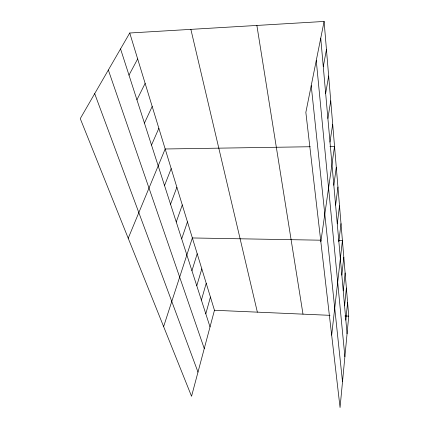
<?xml version="1.0" encoding="UTF-8"?>
<svg xmlns="http://www.w3.org/2000/svg" width="429" height="429" viewBox="0 0 429 429"><rect width="100%" height="100%" fill="white"/><g stroke="black" fill="none" stroke-linecap="round" stroke-linejoin="round"><path stroke-width="0.64" d="M324.099 21.45L348.734 316.146L340.058 407.55L305.85 112.371L324.099 21.45L129.74 33.001L80.266 118.608L191.548 396.283L214.462 310.269L129.74 33.001M345.849 320.152L347.587 302.424M344.578 305.872L346.385 288.052M343.243 290.889L345.125 272.994M341.843 275.15L343.806 257.185M331.665 335.108L342.417 240.578L338.422 240.508M338.862 241.677L341.001 223.632M337.274 223.863L339.511 205.813M335.601 205.083L337.939 187.049M333.837 185.248L336.288 167.262M320.844 241.736L334.54 146.364L329.949 146.434M329.992 142.042L332.69 124.265M327.89 118.458L330.732 100.847M325.659 93.383L328.657 76.003M323.278 66.677L326.448 49.587M205.802 313.819L210.43 297.072M201.394 300.112L206.215 283.285M196.772 285.757L201.812 268.87M191.935 270.72L197.195 253.775M163.621 326.592L192.364 237.956L321.155 240.208M181.681 238.867L187.446 221.857M176.249 221.986L182.287 204.976M170.538 204.242L176.871 187.248M164.527 185.559L171.176 168.608M128.217 238.267L165.176 148.986L310.188 146.739M151.501 145.077L158.859 128.298M144.428 123.096L152.188 106.462M136.937 99.823L145.131 83.376M128.99 75.134L137.661 58.934M214.462 310.269L330.008 315.331M344.884 315.98L348.734 316.146M94.691 93.645L197.989 372.109M108.344 70.029L204.258 348.562M120.549 48.901L210.022 326.93M190.873 29.37L257.362 312.146M256.88 25.445L302.992 314.146M311.218 85.623L342.508 381.762M316.259 60.494L344.884 356.719M320.742 38.17L347.061 333.773"/></g></svg>
